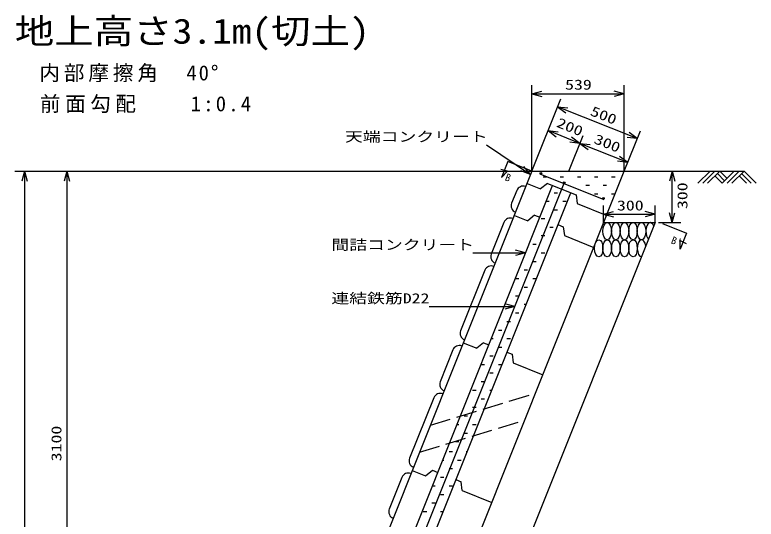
# Model space of a CAD drawing. Units: millimetres, scale not verified. Extents: x -10455 to 9401, y -7735 to 7013.
# Drawn here: x 5082 to 9401, y -4854 to -1917 of the extents above; entities that cross this region are included whole.
import ezdxf
from ezdxf.enums import TextEntityAlignment as Align

# ---------------------------------------------------------------- set-up
doc = ezdxf.new("R2010")
doc.units = ezdxf.units.MM
doc.header["$LTSCALE"] = 40
doc.linetypes.add('DASHED3', pattern=[4, 3, -1])
doc.layers.add('0-0', color=7, linetype='Continuous')
doc.styles.add('ＭＳ ゴシック', font='')
doc.styles.get('ＭＳ ゴシック').set_extended_font_data('MS Gothic')

msp = doc.modelspace()

# ---------------------------------------------------------------- linework, layer by layer
at = {"layer": '0-0'}
for p, q in [((8094.03, -2827.41), (8094.03, -2327.41)), ((8632.43, -2827.41), (8632.43, -2327.41)), ((8094.03, -2377.41), (8151.98, -2361.88)), ((8632.43, -2377.41), (8574.47, -2361.88)), ((8094.03, -2377.41), (8151.98, -2392.94)), ((8094.03, -2377.41), (8632.43, -2377.41)), ((8094.03, -2827.41), (8262.7, -2405.72)), ((8632.43, -2377.41), (8574.47, -2392.94)), ((8708.24, -2638.18), (8244.13, -2452.15)), ((8244.13, -2452.15), (8303.71, -2459.3)), ((8244.13, -2452.15), (8292.15, -2488.12)), ((8188.42, -2591.42), (8248, -2598.57)), ((8188.42, -2591.42), (8236.44, -2627.39)), ((8309.43, -2827.41), (8392.63, -2619.41)), ((8374.07, -2665.83), (8326.05, -2629.85)), ((8632.43, -2827.41), (8726.7, -2591.72)), ((8708.24, -2638.18), (8648.67, -2631.03)), ((8708.24, -2638.18), (8660.22, -2602.21)), ((7830.18, -2673.51), (8086.57, -2846.05)), ((8374.07, -2665.83), (8314.49, -2658.68)), ((8374.07, -2665.83), (8433.64, -2672.98)), ((8374.07, -2665.83), (8422.08, -2701.81)), ((8652.43, -2777.41), (8604.41, -2741.44)), ((8086.57, -2846.05), (8047.16, -2800.81)), ((8652.43, -2777.41), (8592.85, -2770.26)), ((5081.8, -2827.41), (8094.03, -2827.41)), ((5137.59, -2827.41), (5122.06, -2885.37)), ((5137.59, -2827.41), (5153.12, -2885.37)), ((5137.59, -2827.41), (5137.59, -7027.41)), ((5384.64, -2827.41), (5369.11, -2885.37)), ((5384.64, -2827.41), (5400.17, -2885.37)), ((5384.64, -2827.41), (5384.64, -5927.41)), ((8086.57, -2846.05), (8029.82, -2826.58)), ((8632.43, -2827.41), (9330.41, -2827.41)), ((8912.43, -2827.41), (8896.9, -2885.37)), ((8912.43, -2827.41), (8927.95, -2885.37)), ((8912.43, -3127.41), (8912.43, -2827.41)), ((9132.43, -2827.41), (9061.72, -2898.12)), ((9160.71, -2827.41), (9090, -2898.12)), ((9188.99, -2827.41), (9118.28, -2898.12)), ((9174.85, -2841.55), (9217.28, -2883.98)), ((9188.99, -2827.41), (9231.42, -2869.84)), ((9273.85, -2827.41), (9203.14, -2898.12)), ((9302.13, -2827.41), (9231.42, -2898.12)), ((9330.41, -2827.41), (9259.7, -2898.12)), ((9316.27, -2841.55), (9372.84, -2898.12)), ((9330.41, -2827.41), (9401.12, -2898.12)), ((8159.16, -2859.92), (8179.16, -2859.92)), ((8259.16, -2859.92), (8279.16, -2859.92)), ((8359.16, -2859.92), (8379.16, -2859.92)), ((8459.16, -2859.92), (8479.16, -2859.92)), ((8559.16, -2859.92), (8579.16, -2859.92)), ((9160.71, -2855.7), (9203.14, -2898.12)), ((9302.13, -2855.7), (9344.55, -2898.12)), ((8409.16, -2909.92), (8429.16, -2909.92)), ((8509.16, -2909.92), (8529.16, -2909.92)), ((8224.19, -2953.05), (8244.2, -2953.05)), ((8459.16, -2959.92), (8479.16, -2959.92)), ((8559.16, -2959.92), (8579.16, -2959.92)), ((8177.79, -3003.05), (8194.2, -3003.05)), ((8274.2, -3003.05), (8294.2, -3003.05)), ((8224.2, -3053.05), (8244.2, -3053.05)), ((8512.43, -3127.41), (8512.43, -3027.41)), ((8512.43, -3077.41), (8570.38, -3061.88)), ((8812.43, -3077.41), (8754.47, -3061.88)), ((8812.43, -3127.41), (8812.43, -3027.41)), ((8149.16, -3103.05), (8169.16, -3103.05)), ((8512.43, -3077.41), (8570.38, -3092.94)), ((8912.43, -3127.41), (8896.9, -3069.46)), ((8912.43, -3127.41), (8927.95, -3069.46)), ((8199.16, -3153.05), (8219.16, -3153.05)), ((8519.16, -3109.92), (8519.42, -3109.92)), ((8832.43, -3127.41), (8962.43, -3127.41)), ((8149.16, -3203.05), (8169.16, -3203.05)), ((8099.16, -3253.05), (8119.16, -3253.05)), ((8057.78, -3303.05), (7999.83, -3287.52)), ((8149.16, -3303.05), (8169.16, -3303.05)), ((8099.16, -3353.05), (8119.16, -3353.05)), ((8049.16, -3403.05), (8069.16, -3403.05)), ((7999.16, -3453.05), (8019.16, -3453.05)), ((8099.16, -3453.05), (8119.16, -3453.05)), ((8049.16, -3503.05), (8069.16, -3503.05)), ((7999.16, -3553.05), (8019.16, -3553.05)), ((7994.36, -3615.09), (7936.41, -3599.56)), ((8049.16, -3603.05), (8060.57, -3603.05)), ((7917.78, -3653.05), (7919.16, -3653.05)), ((7999.16, -3653.05), (8019.16, -3653.05)), ((7949.16, -3703.05), (7969.16, -3703.05)), ((7899.16, -3753.05), (7919.16, -3753.05)), ((7999.16, -3753.05), (8000.57, -3753.05)), ((7857.79, -3803.05), (7869.16, -3803.05)), ((7949.16, -3803.05), (7969.16, -3803.05)), ((7899.16, -3853.05), (7919.16, -3853.05)), ((7817.78, -3903.05), (7819.16, -3903.05)), ((7849.16, -3903.05), (7869.16, -3903.05)), ((7799.16, -3953.05), (7819.16, -3953.05)), ((7899.16, -3953.05), (7919.16, -3953.05)), ((7849.16, -4003.05), (7869.16, -4003.05)), ((7899.16, -4003.05), (7900.57, -4003.05)), ((7799.16, -4053.05), (7819.16, -4053.05)), ((7749.16, -4103.05), (7769.16, -4103.05)), ((7849.16, -4103.05), (7860.57, -4103.05)), ((7717.79, -4153.05), (7719.16, -4153.05)), ((7799.16, -4153.05), (7819.16, -4153.05)), ((7749.16, -4203.05), (7769.16, -4203.05)), ((7699.16, -4253.05), (7719.16, -4253.05)), ((7799.16, -4253.05), (7800.57, -4253.05)), ((7657.78, -4303.05), (7669.16, -4303.05)), ((7749.16, -4303.05), (7769.16, -4303.05)), ((7699.16, -4353.05), (7719.16, -4353.05)), ((7617.78, -4403.05), (7619.16, -4403.05)), ((7649.16, -4403.05), (7669.16, -4403.05)), ((7611.8, -4459.91), (7631.8, -4459.91)), ((7711.8, -4459.91), (7717.82, -4459.91)), ((7575.04, -4509.91), (7581.8, -4509.91)), ((7661.8, -4509.91), (7681.8, -4509.91)), ((7611.8, -4559.91), (7631.8, -4559.91)), ((7561.8, -4609.91), (7581.8, -4609.91)), ((7515.04, -4659.91), (7531.8, -4659.91)), ((7611.8, -4659.91), (7631.8, -4659.91)), ((7561.8, -4709.91), (7581.8, -4709.91)), ((7511.8, -4759.91), (7531.8, -4759.91)), ((7461.8, -4809.91), (7481.8, -4809.91)), ((7561.8, -4809.91), (7577.82, -4809.91))]:
    msp.add_line(p, q, dxfattribs=at)
at = {"layer": '0-0', "color": 3}
msp.add_line((8094.03, -2827.41), (7954.8, -2771.6), dxfattribs=at)
at = {"layer": '0-0', "color": 2}
for p, q in [((8094.03, -2827.41), (6654.03, -6427.41)), ((7118.03, -6613.41), (8632.43, -2827.41)), ((8094.03, -2827.41), (8632.43, -2827.41)), ((6786.76, -6480.62), (8214.77, -2910.59)), ((8066.54, -2899.65), (8144.82, -2931.03)), ((8184.75, -2898.56), (8144.82, -2931.03)), ((8184.75, -2898.56), (8351.82, -2965.53)), ((6892.57, -6523.04), (8320.59, -2953.01)), ((8005.9, -2939.98), (7976.19, -3014.26)), ((8351.82, -2965.53), (8358.32, -3016.61)), ((8358.32, -3016.61), (8530.56, -3085.66)), ((7992.13, -3085.29), (8070.4, -3116.67)), ((8110.33, -3084.2), (8070.4, -3116.67)), ((8110.33, -3084.2), (8140.48, -3096.28)), ((8812.43, -3127.41), (7757.62, -5764.44)), ((7931.62, -3125.68), (7857.34, -3311.37)), ((8246.29, -3138.7), (8277.41, -3151.17)), ((8277.41, -3151.17), (8283.9, -3202.25)), ((8512.43, -3127.41), (8812.43, -3127.41)), ((8283.9, -3202.25), (8456.14, -3271.3)), ((7820.78, -3404.45), (7679.08, -3757.04)), ((7694.47, -3827.85), (7772.75, -3859.23)), ((7812.67, -3826.76), (7772.75, -3859.23)), ((7812.67, -3826.76), (7843.36, -3839.06)), ((7633.97, -3868.24), (7559.69, -4053.94)), ((7949.18, -3881.48), (7979.74, -3893.73)), ((7979.74, -3893.73), (7986.24, -3944.81)), ((7986.24, -3944.81), (8158.47, -4013.86)), ((7523.13, -4147.02), (7381.42, -4499.61)), ((7396.81, -4570.42), (7475.09, -4601.79)), ((7475.09, -4601.79), (7515, -4569.32)), ((7515, -4569.32), (7546.25, -4581.84)), ((7337.41, -4611.25), (7263.13, -4796.94)), ((7652.07, -4624.26), (7682.08, -4636.29)), ((7688.6, -4687.29), (7682.08, -4636.29)), ((7688.57, -4687.37), (7860.81, -4756.42))]:
    msp.add_line(p, q, dxfattribs=at)
at = {"layer": '0-0', "color": 5}
for p, q in [((8141.45, -2843.49), (8512.63, -2992.28)), ((8280.68, -2899.3), (6839.67, -6501.83))]:
    msp.add_line(p, q, dxfattribs=at)
at = {"layer": '0-0', "linetype": 'DASHED3'}
for p, q in [((7503.45, -4306.14), (8116.48, -4120.92)), ((7440.31, -4463.98), (8052.75, -4278.87))]:
    msp.add_line(p, q, dxfattribs=at)
at = {"layer": '0-0'}
for points in [[(8652.43, -2777.41), (8374.07, -2665.83), (8188.42, -2591.42)], [(8512.43, -3077.41), (8812.43, -3077.41), (8754.47, -3092.94)], [(7750.95, -3303.05), (8057.78, -3303.05), (7999.83, -3318.58)], [(7495.95, -3615.09), (7994.36, -3615.09), (7936.41, -3630.62)]]:
    msp.add_lwpolyline(points, dxfattribs=at)
at = {"layer": '0-0', "color": 3}
for points in [[(7954.8, -2771.6), (7917.73, -2864.48), (7952.38, -2828.09), (7914.14, -2817.14)], [(8855.44, -3132.63), (8994.67, -3188.44), (8957.46, -3281.26), (8957.46, -3231.01), (8992.7, -3249.46)]]:
    msp.add_lwpolyline(points, dxfattribs=at)
at = {"layer": '0-0', "color": 5}
for centre in [(8147.03, -2840.32), (8282.7, -2894.73), (8511.09, -2986.06)]:
    msp.add_circle(centre, 5, dxfattribs=at)
at = {"layer": '0-0', "color": 2}
for centre, start, end in [((8043.12, -2954.91), 68.34772, 158.15652), ((8013.32, -3029.14), 158.15587, 248.19719), ((7968.71, -3140.55), 68.13716, 158.15637), ((7895.12, -3326.52), 158.1566, 247.20107), ((7857.91, -3419.34), 68.15601, 158.15576), ((7716.21, -3771.93), 158.15587, 248.19719), ((7671.05, -3883.11), 68.13716, 158.15637), ((7597.46, -4069.08), 158.1566, 247.20107), ((7560.25, -4161.9), 68.15601, 158.15576), ((7418.55, -4514.49), 158.15587, 248.19719), ((7374.5, -4626.12), 68.13716, 158.15637), ((7300.91, -4812.09), 158.1566, 247.20107)]:
    msp.add_arc(centre, 40, start, end, dxfattribs=at)
at = {"layer": '0-0'}
for centre in [(8533.64, -3177.06), (8583.64, -3177.06), (8633.64, -3177.06), (8683.64, -3177.06), (8733.64, -3177.06), (8483.64, -3277.06), (8533.64, -3277.06), (8583.64, -3277.06), (8633.64, -3277.06), (8683.64, -3277.06)]:
    msp.add_ellipse(centre, major_axis=(0, 50), ratio=0.5, dxfattribs=at)
for centre, start_param, end_param in [((8783.64, -3177.06), 5.3258931, 9.0326131), ((8733.64, -3277.06), 4.9759461, 9.3825195)]:
    msp.add_ellipse(centre, major_axis=(0, 50), ratio=0.5, start_param=start_param, end_param=end_param, dxfattribs=at)

# ---------------------------------------------------------------- texts
at = {"layer": '0-0', "color": 3, "style": 'ＭＳ ゴシック', "width": 1.15}
msp.add_text('地上高さ3.1m(切土)', height=146.6, dxfattribs=at).set_placement((5081.8, -2129.21), align=Align.BOTTOM_LEFT)
at = {"layer": '0-0', "style": 'ＭＳ ゴシック', "width": 1.3}
for s, p in [('539', (8287.82, -2370.64)), ('天端コンクリート', (7005.18, -2673.51)), ('300', (8589.89, -3074.12)), ('間詰コンクリート', (6925.95, -3303.05)), ('連結鉄筋D22', (6925.95, -3615.09))]:
    msp.add_text(s, height=58.65, dxfattribs=at).set_placement(p, align=Align.BOTTOM_LEFT)
for s, rotation, p in [('500', 338.154, (8423.12, -2516.51)), ('200', 338.154, (8226.51, -2584.16)), ('300', 338.154, (8444.26, -2679.29)), ('300', 90, (9018.16, -3048.47)), ('3100', 90, (5370.83, -4517.51))]:
    msp.add_text(s, height=58.65, rotation=rotation, dxfattribs=at).set_placement(p, align=Align.BOTTOM_LEFT)
at = {"layer": '0-0', "color": 4, "style": 'ＭＳ ゴシック'}
for s, p in [('B', (7928.25, -2891.87)), ("B'", (8895.85, -3258.68))]:
    msp.add_text(s, height=43.99, rotation=338.157, dxfattribs=at).set_placement(p, align=Align.BOTTOM_LEFT)
at = {"layer": '0-0', "char_height": 87.98, "attachment_point": 7, "style": 'ＭＳ ゴシック'}
for s, insert in [('\\T1.19;\u3000内部摩擦角\u300040°', (5081.8, -2309.21)), ('\\T1.22;\u3000前面勾配\u3000\u30001:0.4', (5081.8, -2489.21))]:
    msp.add_mtext(s, dxfattribs=dict(at, insert=insert))

doc.saveas('drawing.dxf')
